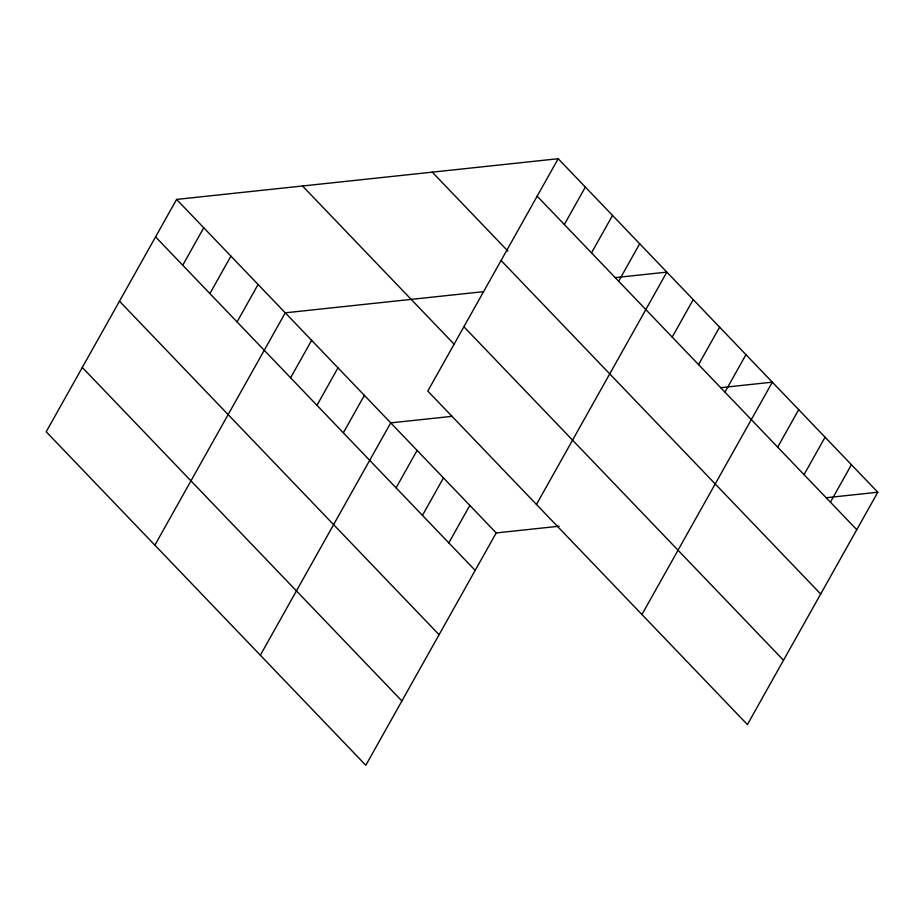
<?xml version="1.0" encoding="UTF-8"?>
<svg xmlns="http://www.w3.org/2000/svg" width="924" height="924" viewBox="0 0 924 924"><rect width="100%" height="100%" fill="white"/><g stroke="black" fill="none" stroke-linecap="round" stroke-linejoin="round"><path stroke-width="1.39" d="M558.188 158.72L427.8 391.071L747.412 724.578L877.8 492.226L558.188 158.72L176.588 199.422L46.2 431.774L365.812 765.28L496.2 532.929L559.17 526.218M182.733 265.234L203.754 227.766M209.898 293.589L230.919 256.121M237.064 321.933L258.085 284.465M154.862 545.16L285.262 312.82L483.564 291.661M290.598 377.801L311.619 340.332M316.967 405.313L337.988 367.844M343.335 432.825L364.356 395.357M260.337 655.22L390.725 422.869L452.263 416.308M396.073 487.86L417.094 450.392M564.333 224.532L585.354 187.064M422.441 515.373L443.462 477.904M591.499 252.887L612.52 215.419M448.81 542.885L469.831 505.416M618.664 281.231L639.685 243.763M536.463 504.458L666.851 272.118L615.338 277.604M672.198 337.098L693.219 299.63M698.567 364.61L719.588 327.142M724.936 392.123L745.957 354.654M641.937 614.518L772.325 382.166L720.812 387.664M777.673 447.158L798.694 409.69M804.042 474.67L825.063 437.202M830.41 502.182L851.431 464.714M826.287 497.724L877.8 492.226M537.167 196.188L856.779 529.695M432.259 172.153L507.934 251.12M501.074 260.499L820.685 594.005M463.894 326.761L783.506 660.267M302.518 185.99L454.158 344.225M176.588 199.422L496.2 532.929M155.567 236.891L475.179 570.397M119.473 301.201L439.085 634.707M82.294 367.463L401.905 700.97"/></g></svg>
